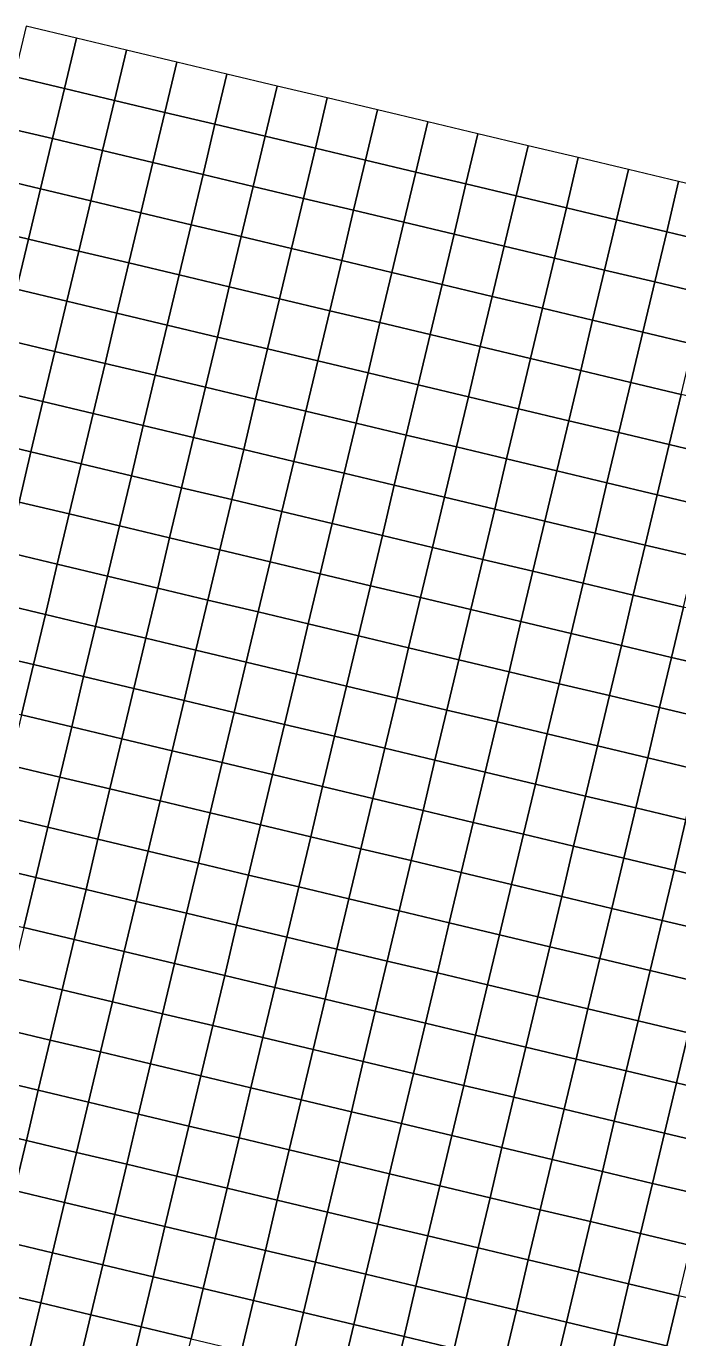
# Model space of a CAD drawing. Header units: metres. Extents: x 0.3 to 9.7, y -5.33 to 3.34.
# Drawn here: x 6.784 to 8.049, y -0.365 to 2.179 of the extents above; entities that cross this region are included whole.
import ezdxf

# ---------------------------------------------------------------- set-up
doc = ezdxf.new("R2010")
doc.units = ezdxf.units.M

msp = doc.modelspace()

# ---------------------------------------------------------------- linework, layer by layer
at = {"layer": 'C2'}
for points in [[(6.7836, 2.1785, -3.0632), (6.7605, 2.0812, -3.0606), (6.8577, 2.058, -3.0581), (6.8809, 2.1553, -3.0616)], [(6.8809, 2.1553, -3.0616), (6.8577, 2.058, -3.0581), (6.955, 2.0349, -3.0392), (6.9782, 2.1322, -3.0423)], [(6.9782, 2.1322, -3.0423), (6.955, 2.0349, -3.0392), (7.0523, 2.0117, -3.0377), (7.0755, 2.109, -3.0412)], [(7.0755, 2.109, -3.0412), (7.0523, 2.0117, -3.0377), (7.1496, 1.9886, -3.0413), (7.1727, 2.0859, -3.0443)], [(7.1727, 2.0859, -3.0443), (7.1496, 1.9886, -3.0413), (7.2469, 1.9654, -3.044), (7.27, 2.0627, -3.047)], [(6.7605, 2.0812, -3.0606), (6.7373, 1.9839, -3.0641), (6.8346, 1.9607, -3.0628), (6.8577, 2.058, -3.0581)], [(7.27, 2.0627, -3.047), (7.2469, 1.9654, -3.044), (7.3442, 1.9423, -3.0487), (7.3673, 2.0396, -3.0519)], [(6.8577, 2.058, -3.0581), (6.8346, 1.9607, -3.0628), (6.9319, 1.9376, -3.0436), (6.955, 2.0349, -3.0392)], [(6.955, 2.0349, -3.0392), (6.9319, 1.9376, -3.0436), (7.0292, 1.9144, -3.0432), (7.0523, 2.0117, -3.0377)], [(7.3673, 2.0396, -3.0519), (7.3442, 1.9423, -3.0487), (7.4415, 1.9191, -3.0411), (7.4646, 2.0164, -3.0424)], [(7.0523, 2.0117, -3.0377), (7.0292, 1.9144, -3.0432), (7.1265, 1.8913, -3.0492), (7.1496, 1.9886, -3.0413)], [(7.4646, 2.0164, -3.0424), (7.4415, 1.9191, -3.0411), (7.5387, 1.896, -3.05), (7.5619, 1.9933, -3.0504)], [(6.7373, 1.9839, -3.0641), (6.7142, 1.8866, -3.0616), (6.8115, 1.8635, -3.0589), (6.8346, 1.9607, -3.0628)], [(7.1496, 1.9886, -3.0413), (7.1265, 1.8913, -3.0492), (7.2237, 1.8682, -3.0525), (7.2469, 1.9654, -3.044)], [(7.5619, 1.9933, -3.0504), (7.5387, 1.896, -3.05), (7.636, 1.8729, -3.0796), (7.6592, 1.9701, -3.0795)], [(6.8346, 1.9607, -3.0628), (6.8115, 1.8635, -3.0589), (6.9087, 1.8403, -3.0395), (6.9319, 1.9376, -3.0436)], [(7.2469, 1.9654, -3.044), (7.2237, 1.8682, -3.0525), (7.321, 1.845, -3.0577), (7.3442, 1.9423, -3.0487)], [(7.6592, 1.9701, -3.0795), (7.636, 1.8729, -3.0796), (7.7333, 1.8497, -3.0927), (7.7565, 1.947, -3.091)], [(6.9319, 1.9376, -3.0436), (6.9087, 1.8403, -3.0395), (7.006, 1.8172, -3.0382), (7.0292, 1.9144, -3.0432)], [(7.3442, 1.9423, -3.0487), (7.321, 1.845, -3.0577), (7.4183, 1.8219, -3.0534), (7.4415, 1.9191, -3.0411)], [(7.7565, 1.947, -3.091), (7.7333, 1.8497, -3.0927), (7.8306, 1.8266, -3.1012), (7.8537, 1.9239, -3.099)], [(7.0292, 1.9144, -3.0432), (7.006, 1.8172, -3.0382), (7.1033, 1.794, -3.0457), (7.1265, 1.8913, -3.0492)], [(7.4415, 1.9191, -3.0411), (7.4183, 1.8219, -3.0534), (7.5156, 1.7987, -3.0624), (7.5387, 1.896, -3.05)], [(7.8537, 1.9239, -3.099), (7.8306, 1.8266, -3.1012), (7.9279, 1.8034, -3.1014), (7.951, 1.9007, -3.098)], [(6.7142, 1.8866, -3.0616), (6.691, 1.7893, -3.0547), (6.7883, 1.7662, -3.0493), (6.8115, 1.8635, -3.0589)], [(7.1265, 1.8913, -3.0492), (7.1033, 1.794, -3.0457), (7.2006, 1.7709, -3.0506), (7.2237, 1.8682, -3.0525)], [(7.5387, 1.896, -3.05), (7.5156, 1.7987, -3.0624), (7.6129, 1.7756, -3.0933), (7.636, 1.8729, -3.0796)], [(7.951, 1.9007, -3.098), (7.9279, 1.8034, -3.1014), (8.0252, 1.7803, -3.1084), (8.0483, 1.8776, -3.1039)], [(6.8115, 1.8635, -3.0589), (6.7883, 1.7662, -3.0493), (6.8856, 1.743, -3.0299), (6.9087, 1.8403, -3.0395)], [(7.2237, 1.8682, -3.0525), (7.2006, 1.7709, -3.0506), (7.2979, 1.7477, -3.0562), (7.321, 1.845, -3.0577)], [(7.636, 1.8729, -3.0796), (7.6129, 1.7756, -3.0933), (7.7102, 1.7524, -3.106), (7.7333, 1.8497, -3.0927)], [(8.0483, 1.8776, -3.1039), (8.0252, 1.7803, -3.1084), (8.1224, 1.7571, -3.1317), (8.1456, 1.8544, -3.1277)], [(6.9087, 1.8403, -3.0395), (6.8856, 1.743, -3.0299), (6.9829, 1.7199, -3.0275), (7.006, 1.8172, -3.0382)], [(7.321, 1.845, -3.0577), (7.2979, 1.7477, -3.0562), (7.3952, 1.7246, -3.0547), (7.4183, 1.8219, -3.0534)], [(7.7333, 1.8497, -3.0927), (7.7102, 1.7524, -3.106), (7.8074, 1.7293, -3.1141), (7.8306, 1.8266, -3.1012)], [(7.006, 1.8172, -3.0382), (6.9829, 1.7199, -3.0275), (7.0802, 1.6967, -3.0369), (7.1033, 1.794, -3.0457)], [(7.4183, 1.8219, -3.0534), (7.3952, 1.7246, -3.0547), (7.4924, 1.7014, -3.0657), (7.5156, 1.7987, -3.0624)], [(7.8306, 1.8266, -3.1012), (7.8074, 1.7293, -3.1141), (7.9047, 1.7061, -3.1161), (7.9279, 1.8034, -3.1014)], [(6.691, 1.7893, -3.0547), (6.6679, 1.692, -3.0546), (6.7652, 1.6689, -3.0483), (6.7883, 1.7662, -3.0493)], [(7.1033, 1.794, -3.0457), (7.0802, 1.6967, -3.0369), (7.1774, 1.6736, -3.0449), (7.2006, 1.7709, -3.0506)], [(7.5156, 1.7987, -3.0624), (7.4924, 1.7014, -3.0657), (7.5897, 1.6783, -3.0982), (7.6129, 1.7756, -3.0933)], [(7.9279, 1.8034, -3.1014), (7.9047, 1.7061, -3.1161), (8.002, 1.683, -3.1237), (8.0252, 1.7803, -3.1084)], [(8.0252, 1.7803, -3.1084), (8.002, 1.683, -3.1237), (8.0993, 1.6598, -3.1446), (8.1224, 1.7571, -3.1317)], [(6.7883, 1.7662, -3.0493), (6.7652, 1.6689, -3.0483), (6.8625, 1.6457, -3.027), (6.8856, 1.743, -3.0299)], [(7.2006, 1.7709, -3.0506), (7.1774, 1.6736, -3.0449), (7.2747, 1.6504, -3.0525), (7.2979, 1.7477, -3.0562)], [(7.6129, 1.7756, -3.0933), (7.5897, 1.6783, -3.0982), (7.687, 1.6551, -3.1138), (7.7102, 1.7524, -3.106)], [(6.8856, 1.743, -3.0299), (6.8625, 1.6457, -3.027), (6.9597, 1.6226, -3.025), (6.9829, 1.7199, -3.0275)], [(7.2979, 1.7477, -3.0562), (7.2747, 1.6504, -3.0525), (7.372, 1.6273, -3.0558), (7.3952, 1.7246, -3.0547)], [(7.7102, 1.7524, -3.106), (7.687, 1.6551, -3.1138), (7.7843, 1.632, -3.1223), (7.8074, 1.7293, -3.1141)], [(7.8074, 1.7293, -3.1141), (7.7843, 1.632, -3.1223), (7.8816, 1.6089, -3.1245), (7.9047, 1.7061, -3.1161)], [(6.9829, 1.7199, -3.0275), (6.9597, 1.6226, -3.025), (7.057, 1.5994, -3.038), (7.0802, 1.6967, -3.0369)], [(7.3952, 1.7246, -3.0547), (7.372, 1.6273, -3.0558), (7.4693, 1.6042, -3.0704), (7.4924, 1.7014, -3.0657)], [(7.9047, 1.7061, -3.1161), (7.8816, 1.6089, -3.1245), (7.9789, 1.5857, -3.1335), (8.002, 1.683, -3.1237)], [(7.0802, 1.6967, -3.0369), (7.057, 1.5994, -3.038), (7.1543, 1.5763, -3.0497), (7.1774, 1.6736, -3.0449)], [(7.4924, 1.7014, -3.0657), (7.4693, 1.6042, -3.0704), (7.5666, 1.581, -3.1052), (7.5897, 1.6783, -3.0982)], [(8.002, 1.683, -3.1237), (7.9789, 1.5857, -3.1335), (8.0762, 1.5626, -3.1546), (8.0993, 1.6598, -3.1446)], [(6.7652, 1.6689, -3.0483), (6.742, 1.5716, -3.0615), (6.8393, 1.5485, -3.037), (6.8625, 1.6457, -3.027)], [(7.1774, 1.6736, -3.0449), (7.1543, 1.5763, -3.0497), (7.2516, 1.5532, -3.0603), (7.2747, 1.6504, -3.0525)], [(7.5897, 1.6783, -3.0982), (7.5666, 1.581, -3.1052), (7.6639, 1.5579, -3.1246), (7.687, 1.6551, -3.1138)], [(7.687, 1.6551, -3.1138), (7.6639, 1.5579, -3.1246), (7.7612, 1.5347, -3.1333), (7.7843, 1.632, -3.1223)], [(6.8625, 1.6457, -3.027), (6.8393, 1.5485, -3.037), (6.9366, 1.5253, -3.0362), (6.9597, 1.6226, -3.025)], [(7.2747, 1.6504, -3.0525), (7.2516, 1.5532, -3.0603), (7.3489, 1.53, -3.0667), (7.372, 1.6273, -3.0558)], [(7.7843, 1.632, -3.1223), (7.7612, 1.5347, -3.1333), (7.8584, 1.5116, -3.1357), (7.8816, 1.6089, -3.1245)], [(6.9597, 1.6226, -3.025), (6.9366, 1.5253, -3.0362), (7.0339, 1.5022, -3.0538), (7.057, 1.5994, -3.038)], [(7.372, 1.6273, -3.0558), (7.3489, 1.53, -3.0667), (7.4462, 1.5069, -3.0841), (7.4693, 1.6042, -3.0704)], [(7.4693, 1.6042, -3.0704), (7.4462, 1.5069, -3.0841), (7.5434, 1.4837, -3.1229), (7.5666, 1.581, -3.1052)], [(7.8816, 1.6089, -3.1245), (7.8584, 1.5116, -3.1357), (7.9557, 1.4884, -3.146), (7.9789, 1.5857, -3.1335)], [(7.057, 1.5994, -3.038), (7.0339, 1.5022, -3.0538), (7.1312, 1.479, -3.0691), (7.1543, 1.5763, -3.0497)], [(7.5666, 1.581, -3.1052), (7.5434, 1.4837, -3.1229), (7.6407, 1.4606, -3.1442), (7.6639, 1.5579, -3.1246)], [(7.9789, 1.5857, -3.1335), (7.9557, 1.4884, -3.146), (8.053, 1.4653, -3.1668), (8.0762, 1.5626, -3.1546)], [(6.742, 1.5716, -3.0615), (6.7189, 1.4743, -3.0885), (6.8162, 1.4512, -3.0704), (6.8393, 1.5485, -3.037)], [(7.1543, 1.5763, -3.0497), (7.1312, 1.479, -3.0691), (7.2284, 1.4559, -3.0806), (7.2516, 1.5532, -3.0603)], [(7.2516, 1.5532, -3.0603), (7.2284, 1.4559, -3.0806), (7.3257, 1.4327, -3.0869), (7.3489, 1.53, -3.0667)], [(7.6639, 1.5579, -3.1246), (7.6407, 1.4606, -3.1442), (7.738, 1.4374, -3.1522), (7.7612, 1.5347, -3.1333)], [(6.8393, 1.5485, -3.037), (6.8162, 1.4512, -3.0704), (6.9134, 1.428, -3.0742), (6.9366, 1.5253, -3.0362)], [(7.3489, 1.53, -3.0667), (7.3257, 1.4327, -3.0869), (7.423, 1.4096, -3.105), (7.4462, 1.5069, -3.0841)], [(7.7612, 1.5347, -3.1333), (7.738, 1.4374, -3.1522), (7.8353, 1.4143, -3.1536), (7.8584, 1.5116, -3.1357)], [(6.9366, 1.5253, -3.0362), (6.9134, 1.428, -3.0742), (7.0107, 1.4049, -3.0982), (7.0339, 1.5022, -3.0538)], [(7.0339, 1.5022, -3.0538), (7.0107, 1.4049, -3.0982), (7.108, 1.3817, -3.1164), (7.1312, 1.479, -3.0691)], [(7.4462, 1.5069, -3.0841), (7.423, 1.4096, -3.105), (7.5203, 1.3864, -3.1481), (7.5434, 1.4837, -3.1229)], [(7.8584, 1.5116, -3.1357), (7.8353, 1.4143, -3.1536), (7.9326, 1.3911, -3.164), (7.9557, 1.4884, -3.146)], [(7.1312, 1.479, -3.0691), (7.108, 1.3817, -3.1164), (7.2053, 1.3586, -3.129), (7.2284, 1.4559, -3.0806)], [(7.5434, 1.4837, -3.1229), (7.5203, 1.3864, -3.1481), (7.6176, 1.3633, -3.1694), (7.6407, 1.4606, -3.1442)], [(7.9557, 1.4884, -3.146), (7.9326, 1.3911, -3.164), (8.0299, 1.368, -3.1853), (8.053, 1.4653, -3.1668)], [(6.7189, 1.4743, -3.0885), (6.6957, 1.377, -3.0987), (6.793, 1.3539, -3.0777), (6.8162, 1.4512, -3.0704)], [(6.8162, 1.4512, -3.0704), (6.793, 1.3539, -3.0777), (6.8903, 1.3307, -3.0813), (6.9134, 1.428, -3.0742)], [(7.2284, 1.4559, -3.0806), (7.2053, 1.3586, -3.129), (7.3026, 1.3354, -3.1353), (7.3257, 1.4327, -3.0869)], [(7.6407, 1.4606, -3.1442), (7.6176, 1.3633, -3.1694), (7.7149, 1.3401, -3.1754), (7.738, 1.4374, -3.1522)], [(8.053, 1.4653, -3.1668), (8.0299, 1.368, -3.1853), (8.1271, 1.3448, -3.1983), (8.1503, 1.4421, -3.1797)], [(6.9134, 1.428, -3.0742), (6.8903, 1.3307, -3.0813), (6.9876, 1.3076, -3.1075), (7.0107, 1.4049, -3.0982)], [(7.3257, 1.4327, -3.0869), (7.3026, 1.3354, -3.1353), (7.3999, 1.3123, -3.1507), (7.423, 1.4096, -3.105)], [(7.738, 1.4374, -3.1522), (7.7149, 1.3401, -3.1754), (7.8122, 1.317, -3.1744), (7.8353, 1.4143, -3.1536)], [(7.0107, 1.4049, -3.0982), (6.9876, 1.3076, -3.1075), (7.0849, 1.2844, -3.1288), (7.108, 1.3817, -3.1164)], [(7.423, 1.4096, -3.105), (7.3999, 1.3123, -3.1507), (7.4972, 1.2892, -3.188), (7.5203, 1.3864, -3.1481)], [(7.8353, 1.4143, -3.1536), (7.8122, 1.317, -3.1744), (7.9094, 1.2939, -3.1843), (7.9326, 1.3911, -3.164)], [(6.6957, 1.377, -3.0987), (6.6726, 1.2797, -3.0984), (6.7699, 1.2566, -3.0759), (6.793, 1.3539, -3.0777)], [(7.108, 1.3817, -3.1164), (7.0849, 1.2844, -3.1288), (7.1822, 1.2613, -3.1418), (7.2053, 1.3586, -3.129)], [(7.5203, 1.3864, -3.1481), (7.4972, 1.2892, -3.188), (7.5944, 1.266, -3.2046), (7.6176, 1.3633, -3.1694)], [(7.9326, 1.3911, -3.164), (7.9094, 1.2939, -3.1843), (8.0067, 1.2707, -3.2066), (8.0299, 1.368, -3.1853)], [(6.793, 1.3539, -3.0777), (6.7699, 1.2566, -3.0759), (6.8672, 1.2335, -3.0772), (6.8903, 1.3307, -3.0813)], [(7.2053, 1.3586, -3.129), (7.1822, 1.2613, -3.1418), (7.2794, 1.2382, -3.1488), (7.3026, 1.3354, -3.1353)], [(7.6176, 1.3633, -3.1694), (7.5944, 1.266, -3.2046), (7.6917, 1.2429, -3.2071), (7.7149, 1.3401, -3.1754)], [(8.0299, 1.368, -3.1853), (8.0067, 1.2707, -3.2066), (8.104, 1.2476, -3.2198), (8.1271, 1.3448, -3.1983)], [(6.8903, 1.3307, -3.0813), (6.8672, 1.2335, -3.0772), (6.9644, 1.2103, -3.1036), (6.9876, 1.3076, -3.1075)], [(7.3026, 1.3354, -3.1353), (7.2794, 1.2382, -3.1488), (7.3767, 1.215, -3.1665), (7.3999, 1.3123, -3.1507)], [(7.7149, 1.3401, -3.1754), (7.6917, 1.2429, -3.2071), (7.789, 1.2197, -3.2039), (7.8122, 1.317, -3.1744)], [(6.9876, 1.3076, -3.1075), (6.9644, 1.2103, -3.1036), (7.0617, 1.1872, -3.1274), (7.0849, 1.2844, -3.1288)], [(7.3999, 1.3123, -3.1507), (7.3767, 1.215, -3.1665), (7.474, 1.1919, -3.2083), (7.4972, 1.2892, -3.188)], [(7.8122, 1.317, -3.1744), (7.789, 1.2197, -3.2039), (7.8863, 1.1966, -3.2122), (7.9094, 1.2939, -3.1843)], [(7.0849, 1.2844, -3.1288), (7.0617, 1.1872, -3.1274), (7.159, 1.164, -3.1402), (7.1822, 1.2613, -3.1418)], [(7.4972, 1.2892, -3.188), (7.474, 1.1919, -3.2083), (7.5713, 1.1687, -3.2269), (7.5944, 1.266, -3.2046)], [(7.9094, 1.2939, -3.1843), (7.8863, 1.1966, -3.2122), (7.9836, 1.1734, -3.2322), (8.0067, 1.2707, -3.2066)], [(6.7699, 1.2566, -3.0759), (6.7467, 1.1593, -3.083), (6.844, 1.1362, -3.0839), (6.8672, 1.2335, -3.0772)], [(7.1822, 1.2613, -3.1418), (7.159, 1.164, -3.1402), (7.2563, 1.1409, -3.1466), (7.2794, 1.2382, -3.1488)], [(7.5944, 1.266, -3.2046), (7.5713, 1.1687, -3.2269), (7.6686, 1.1456, -3.2293), (7.6917, 1.2429, -3.2071)], [(8.0067, 1.2707, -3.2066), (7.9836, 1.1734, -3.2322), (8.0809, 1.1503, -3.244), (8.104, 1.2476, -3.2198)], [(6.8672, 1.2335, -3.0772), (6.844, 1.1362, -3.0839), (6.9413, 1.113, -3.1113), (6.9644, 1.2103, -3.1036)], [(7.2794, 1.2382, -3.1488), (7.2563, 1.1409, -3.1466), (7.3536, 1.1177, -3.1687), (7.3767, 1.215, -3.1665)], [(7.6917, 1.2429, -3.2071), (7.6686, 1.1456, -3.2293), (7.7659, 1.1224, -3.2247), (7.789, 1.2197, -3.2039)], [(6.9644, 1.2103, -3.1036), (6.9413, 1.113, -3.1113), (7.0386, 1.0899, -3.1364), (7.0617, 1.1872, -3.1274)], [(7.3767, 1.215, -3.1665), (7.3536, 1.1177, -3.1687), (7.4509, 1.0946, -3.2144), (7.474, 1.1919, -3.2083)], [(7.789, 1.2197, -3.2039), (7.7659, 1.1224, -3.2247), (7.8631, 1.0993, -3.2322), (7.8863, 1.1966, -3.2122)], [(7.8863, 1.1966, -3.2122), (7.8631, 1.0993, -3.2322), (7.9604, 1.0761, -3.2514), (7.9836, 1.1734, -3.2322)], [(7.0617, 1.1872, -3.1274), (7.0386, 1.0899, -3.1364), (7.1359, 1.0667, -3.1489), (7.159, 1.164, -3.1402)], [(7.474, 1.1919, -3.2083), (7.4509, 1.0946, -3.2144), (7.5481, 1.0714, -3.2382), (7.5713, 1.1687, -3.2269)], [(7.9836, 1.1734, -3.2322), (7.9604, 1.0761, -3.2514), (8.0577, 1.053, -3.2617), (8.0809, 1.1503, -3.244)], [(6.7467, 1.1593, -3.083), (6.7236, 1.062, -3.0975), (6.8209, 1.0389, -3.099), (6.844, 1.1362, -3.0839)], [(7.159, 1.164, -3.1402), (7.1359, 1.0667, -3.1489), (7.2331, 1.0436, -3.1556), (7.2563, 1.1409, -3.1466)], [(7.5713, 1.1687, -3.2269), (7.5481, 1.0714, -3.2382), (7.6454, 1.0483, -3.2415), (7.6686, 1.1456, -3.2293)], [(7.6686, 1.1456, -3.2293), (7.6454, 1.0483, -3.2415), (7.7427, 1.0251, -3.2357), (7.7659, 1.1224, -3.2247)], [(6.844, 1.1362, -3.0839), (6.8209, 1.0389, -3.099), (6.9181, 1.0157, -3.127), (6.9413, 1.113, -3.1113)], [(7.2563, 1.1409, -3.1466), (7.2331, 1.0436, -3.1556), (7.3304, 1.0204, -3.1802), (7.3536, 1.1177, -3.1687)], [(7.7659, 1.1224, -3.2247), (7.7427, 1.0251, -3.2357), (7.84, 1.002, -3.2429), (7.8631, 1.0993, -3.2322)], [(6.9413, 1.113, -3.1113), (6.9181, 1.0157, -3.127), (7.0154, 0.9926, -3.1515), (7.0386, 1.0899, -3.1364)], [(7.3536, 1.1177, -3.1687), (7.3304, 1.0204, -3.1802), (7.4277, 0.9973, -3.2296), (7.4509, 1.0946, -3.2144)], [(7.4509, 1.0946, -3.2144), (7.4277, 0.9973, -3.2296), (7.525, 0.9742, -3.2558), (7.5481, 1.0714, -3.2382)], [(7.8631, 1.0993, -3.2322), (7.84, 1.002, -3.2429), (7.9373, 0.9789, -3.2631), (7.9604, 1.0761, -3.2514)], [(7.0386, 1.0899, -3.1364), (7.0154, 0.9926, -3.1515), (7.1127, 0.9694, -3.1623), (7.1359, 1.0667, -3.1489)], [(7.5481, 1.0714, -3.2382), (7.525, 0.9742, -3.2558), (7.6223, 0.951, -3.2594), (7.6454, 1.0483, -3.2415)], [(7.9604, 1.0761, -3.2514), (7.9373, 0.9789, -3.2631), (8.0346, 0.9557, -3.2724), (8.0577, 1.053, -3.2617)], [(6.7236, 1.062, -3.0975), (6.7004, 0.9647, -3.1317), (6.7977, 0.9416, -3.1383), (6.8209, 1.0389, -3.099)], [(7.1359, 1.0667, -3.1489), (7.1127, 0.9694, -3.1623), (7.21, 0.9463, -3.1672), (7.2331, 1.0436, -3.1556)], [(7.2331, 1.0436, -3.1556), (7.21, 0.9463, -3.1672), (7.3073, 0.9232, -3.1919), (7.3304, 1.0204, -3.1802)], [(7.6454, 1.0483, -3.2415), (7.6223, 0.951, -3.2594), (7.7196, 0.9279, -3.2539), (7.7427, 1.0251, -3.2357)], [(8.0577, 1.053, -3.2617), (8.0346, 0.9557, -3.2724), (8.1319, 0.9326, -3.2683), (8.155, 1.0298, -3.2608)], [(6.8209, 1.0389, -3.099), (6.7977, 0.9416, -3.1383), (6.895, 0.9185, -3.167), (6.9181, 1.0157, -3.127)], [(7.3304, 1.0204, -3.1802), (7.3073, 0.9232, -3.1919), (7.4046, 0.9, -3.2446), (7.4277, 0.9973, -3.2296)], [(7.7427, 1.0251, -3.2357), (7.7196, 0.9279, -3.2539), (7.8169, 0.9047, -3.2604), (7.84, 1.002, -3.2429)], [(6.9181, 1.0157, -3.127), (6.895, 0.9185, -3.167), (6.9923, 0.8953, -3.1906), (7.0154, 0.9926, -3.1515)], [(7.0154, 0.9926, -3.1515), (6.9923, 0.8953, -3.1906), (7.0896, 0.8722, -3.2), (7.1127, 0.9694, -3.1623)], [(7.4277, 0.9973, -3.2296), (7.4046, 0.9, -3.2446), (7.5019, 0.8769, -3.2713), (7.525, 0.9742, -3.2558)], [(7.84, 1.002, -3.2429), (7.8169, 0.9047, -3.2604), (7.9141, 0.8816, -3.2787), (7.9373, 0.9789, -3.2631)], [(7.1127, 0.9694, -3.1623), (7.0896, 0.8722, -3.2), (7.1869, 0.849, -3.2043), (7.21, 0.9463, -3.1672)], [(7.525, 0.9742, -3.2558), (7.5019, 0.8769, -3.2713), (7.5991, 0.8537, -3.2758), (7.6223, 0.951, -3.2594)], [(7.9373, 0.9789, -3.2631), (7.9141, 0.8816, -3.2787), (8.0114, 0.8584, -3.2867), (8.0346, 0.9557, -3.2724)], [(6.7004, 0.9647, -3.1317), (6.6773, 0.8675, -3.1344), (6.7746, 0.8443, -3.1411), (6.7977, 0.9416, -3.1383)], [(6.7977, 0.9416, -3.1383), (6.7746, 0.8443, -3.1411), (6.8719, 0.8212, -3.1686), (6.895, 0.9185, -3.167)], [(7.21, 0.9463, -3.1672), (7.1869, 0.849, -3.2043), (7.2841, 0.8259, -3.2249), (7.3073, 0.9232, -3.1919)], [(7.6223, 0.951, -3.2594), (7.5991, 0.8537, -3.2758), (7.6964, 0.8306, -3.2706), (7.7196, 0.9279, -3.2539)], [(8.0346, 0.9557, -3.2724), (8.0114, 0.8584, -3.2867), (8.1087, 0.8353, -3.2808), (8.1319, 0.9326, -3.2683)], [(6.895, 0.9185, -3.167), (6.8719, 0.8212, -3.1686), (6.9691, 0.798, -3.1915), (6.9923, 0.8953, -3.1906)], [(7.3073, 0.9232, -3.1919), (7.2841, 0.8259, -3.2249), (7.3814, 0.8027, -3.2696), (7.4046, 0.9, -3.2446)], [(7.7196, 0.9279, -3.2539), (7.6964, 0.8306, -3.2706), (7.7937, 0.8074, -3.2763), (7.8169, 0.9047, -3.2604)], [(6.9923, 0.8953, -3.1906), (6.9691, 0.798, -3.1915), (7.0664, 0.7749, -3.2017), (7.0896, 0.8722, -3.2)], [(7.4046, 0.9, -3.2446), (7.3814, 0.8027, -3.2696), (7.4787, 0.7796, -3.2922), (7.5019, 0.8769, -3.2713)], [(7.8169, 0.9047, -3.2604), (7.7937, 0.8074, -3.2763), (7.891, 0.7843, -3.2935), (7.9141, 0.8816, -3.2787)], [(7.0896, 0.8722, -3.2), (7.0664, 0.7749, -3.2017), (7.1637, 0.7517, -3.2075), (7.1869, 0.849, -3.2043)], [(7.5019, 0.8769, -3.2713), (7.4787, 0.7796, -3.2922), (7.576, 0.7564, -3.2964), (7.5991, 0.8537, -3.2758)], [(7.9141, 0.8816, -3.2787), (7.891, 0.7843, -3.2935), (7.9883, 0.7611, -3.2999), (8.0114, 0.8584, -3.2867)], [(6.7746, 0.8443, -3.1411), (6.7514, 0.747, -3.1088), (6.8487, 0.7239, -3.1316), (6.8719, 0.8212, -3.1686)], [(7.1869, 0.849, -3.2043), (7.1637, 0.7517, -3.2075), (7.261, 0.7286, -3.23), (7.2841, 0.8259, -3.2249)], [(7.5991, 0.8537, -3.2758), (7.576, 0.7564, -3.2964), (7.6733, 0.7333, -3.2921), (7.6964, 0.8306, -3.2706)], [(8.0114, 0.8584, -3.2867), (7.9883, 0.7611, -3.2999), (8.0856, 0.738, -3.2931), (8.1087, 0.8353, -3.2808)], [(6.8719, 0.8212, -3.1686), (6.8487, 0.7239, -3.1316), (6.946, 0.7007, -3.154), (6.9691, 0.798, -3.1915)], [(7.2841, 0.8259, -3.2249), (7.261, 0.7286, -3.23), (7.3583, 0.7054, -3.276), (7.3814, 0.8027, -3.2696)], [(7.6964, 0.8306, -3.2706), (7.6733, 0.7333, -3.2921), (7.7706, 0.7101, -3.2968), (7.7937, 0.8074, -3.2763)], [(6.9691, 0.798, -3.1915), (6.946, 0.7007, -3.154), (7.0433, 0.6776, -3.1651), (7.0664, 0.7749, -3.2017)], [(7.3814, 0.8027, -3.2696), (7.3583, 0.7054, -3.276), (7.4556, 0.6823, -3.3001), (7.4787, 0.7796, -3.2922)], [(7.7937, 0.8074, -3.2763), (7.7706, 0.7101, -3.2968), (7.8678, 0.687, -3.3103), (7.891, 0.7843, -3.2935)], [(7.0664, 0.7749, -3.2017), (7.0433, 0.6776, -3.1651), (7.1406, 0.6545, -3.1735), (7.1637, 0.7517, -3.2075)], [(7.4787, 0.7796, -3.2922), (7.4556, 0.6823, -3.3001), (7.5528, 0.6592, -3.3069), (7.576, 0.7564, -3.2964)], [(7.891, 0.7843, -3.2935), (7.8678, 0.687, -3.3103), (7.9651, 0.6639, -3.3148), (7.9883, 0.7611, -3.2999)], [(6.7514, 0.747, -3.1088), (6.7283, 0.6497, -3.0953), (6.8256, 0.6266, -3.1144), (6.8487, 0.7239, -3.1316)], [(7.1637, 0.7517, -3.2075), (7.1406, 0.6545, -3.1735), (7.2378, 0.6313, -3.2027), (7.261, 0.7286, -3.23)], [(7.576, 0.7564, -3.2964), (7.5528, 0.6592, -3.3069), (7.6501, 0.636, -3.3049), (7.6733, 0.7333, -3.2921)], [(7.9883, 0.7611, -3.2999), (7.9651, 0.6639, -3.3148), (8.0624, 0.6407, -3.3094), (8.0856, 0.738, -3.2931)], [(6.8487, 0.7239, -3.1316), (6.8256, 0.6266, -3.1144), (6.9228, 0.6035, -3.1352), (6.946, 0.7007, -3.154)], [(7.261, 0.7286, -3.23), (7.2378, 0.6313, -3.2027), (7.3351, 0.6082, -3.2591), (7.3583, 0.7054, -3.276)], [(7.6733, 0.7333, -3.2921), (7.6501, 0.636, -3.3049), (7.7474, 0.6129, -3.3096), (7.7706, 0.7101, -3.2968)], [(6.946, 0.7007, -3.154), (6.9228, 0.6035, -3.1352), (7.0201, 0.5803, -3.1475), (7.0433, 0.6776, -3.1651)], [(7.3583, 0.7054, -3.276), (7.3351, 0.6082, -3.2591), (7.4324, 0.585, -3.2906), (7.4556, 0.6823, -3.3001)], [(7.7706, 0.7101, -3.2968), (7.7474, 0.6129, -3.3096), (7.8447, 0.5897, -3.3219), (7.8678, 0.687, -3.3103)], [(7.8678, 0.687, -3.3103), (7.8447, 0.5897, -3.3219), (7.942, 0.5666, -3.3248), (7.9651, 0.6639, -3.3148)], [(7.0433, 0.6776, -3.1651), (7.0201, 0.5803, -3.1475), (7.1174, 0.5572, -3.1603), (7.1406, 0.6545, -3.1735)], [(7.4556, 0.6823, -3.3001), (7.4324, 0.585, -3.2906), (7.5297, 0.5619, -3.3027), (7.5528, 0.6592, -3.3069)], [(7.9651, 0.6639, -3.3148), (7.942, 0.5666, -3.3248), (8.0393, 0.5434, -3.3185), (8.0624, 0.6407, -3.3094)], [(6.7283, 0.6497, -3.0953), (6.7051, 0.5525, -3.0805), (6.8024, 0.5293, -3.0947), (6.8256, 0.6266, -3.1144)], [(7.1406, 0.6545, -3.1735), (7.1174, 0.5572, -3.1603), (7.2147, 0.534, -3.1923), (7.2378, 0.6313, -3.2027)], [(7.5528, 0.6592, -3.3069), (7.5297, 0.5619, -3.3027), (7.627, 0.5387, -3.304), (7.6501, 0.636, -3.3049)], [(7.6501, 0.636, -3.3049), (7.627, 0.5387, -3.304), (7.7243, 0.5156, -3.3105), (7.7474, 0.6129, -3.3096)], [(8.0624, 0.6407, -3.3094), (8.0393, 0.5434, -3.3185), (8.1366, 0.5203, -3.3021), (8.1597, 0.6176, -3.2946)], [(6.8256, 0.6266, -3.1144), (6.8024, 0.5293, -3.0947), (6.8997, 0.5062, -3.1132), (6.9228, 0.6035, -3.1352)], [(7.2378, 0.6313, -3.2027), (7.2147, 0.534, -3.1923), (7.312, 0.5109, -3.2481), (7.3351, 0.6082, -3.2591)], [(7.7474, 0.6129, -3.3096), (7.7243, 0.5156, -3.3105), (7.8216, 0.4924, -3.3237), (7.8447, 0.5897, -3.3219)], [(6.9228, 0.6035, -3.1352), (6.8997, 0.5062, -3.1132), (6.997, 0.483, -3.1269), (7.0201, 0.5803, -3.1475)], [(7.3351, 0.6082, -3.2591), (7.312, 0.5109, -3.2481), (7.4093, 0.4877, -3.2821), (7.4324, 0.585, -3.2906)], [(7.4324, 0.585, -3.2906), (7.4093, 0.4877, -3.2821), (7.5066, 0.4646, -3.298), (7.5297, 0.5619, -3.3027)], [(7.8447, 0.5897, -3.3219), (7.8216, 0.4924, -3.3237), (7.9188, 0.4693, -3.326), (7.942, 0.5666, -3.3248)], [(7.0201, 0.5803, -3.1475), (6.997, 0.483, -3.1269), (7.0943, 0.4599, -3.1451), (7.1174, 0.5572, -3.1603)], [(7.5297, 0.5619, -3.3027), (7.5066, 0.4646, -3.298), (7.6038, 0.4414, -3.3044), (7.627, 0.5387, -3.304)], [(7.942, 0.5666, -3.3248), (7.9188, 0.4693, -3.326), (8.0161, 0.4461, -3.3179), (8.0393, 0.5434, -3.3185)], [(6.7051, 0.5525, -3.0805), (6.682, 0.4552, -3.0667), (6.7793, 0.432, -3.0783), (6.8024, 0.5293, -3.0947)], [(7.1174, 0.5572, -3.1603), (7.0943, 0.4599, -3.1451), (7.1916, 0.4367, -3.1785), (7.2147, 0.534, -3.1923)], [(7.627, 0.5387, -3.304), (7.6038, 0.4414, -3.3044), (7.7011, 0.4183, -3.3125), (7.7243, 0.5156, -3.3105)], [(8.0393, 0.5434, -3.3185), (8.0161, 0.4461, -3.3179), (8.1134, 0.423, -3.2975), (8.1366, 0.5203, -3.3021)], [(6.8024, 0.5293, -3.0947), (6.7793, 0.432, -3.0783), (6.8766, 0.4089, -3.0944), (6.8997, 0.5062, -3.1132)], [(7.2147, 0.534, -3.1923), (7.1916, 0.4367, -3.1785), (7.2888, 0.4136, -3.2323), (7.312, 0.5109, -3.2481)], [(7.312, 0.5109, -3.2481), (7.2888, 0.4136, -3.2323), (7.3861, 0.3904, -3.2673), (7.4093, 0.4877, -3.2821)], [(7.7243, 0.5156, -3.3105), (7.7011, 0.4183, -3.3125), (7.7984, 0.3951, -3.3232), (7.8216, 0.4924, -3.3237)], [(6.8997, 0.5062, -3.1132), (6.8766, 0.4089, -3.0944), (6.9738, 0.3857, -3.1093), (6.997, 0.483, -3.1269)], [(7.4093, 0.4877, -3.2821), (7.3861, 0.3904, -3.2673), (7.4834, 0.3673, -3.2875), (7.5066, 0.4646, -3.298)], [(7.8216, 0.4924, -3.3237), (7.7984, 0.3951, -3.3232), (7.8957, 0.372, -3.3244), (7.9188, 0.4693, -3.326)], [(6.997, 0.483, -3.1269), (6.9738, 0.3857, -3.1093), (7.0711, 0.3626, -3.1297), (7.0943, 0.4599, -3.1451)], [(7.0943, 0.4599, -3.1451), (7.0711, 0.3626, -3.1297), (7.1684, 0.3395, -3.1611), (7.1916, 0.4367, -3.1785)], [(7.5066, 0.4646, -3.298), (7.4834, 0.3673, -3.2875), (7.5807, 0.3442, -3.3002), (7.6038, 0.4414, -3.3044)], [(7.9188, 0.4693, -3.326), (7.8957, 0.372, -3.3244), (7.993, 0.3489, -3.3157), (8.0161, 0.4461, -3.3179)], [(7.1916, 0.4367, -3.1785), (7.1684, 0.3395, -3.1611), (7.2657, 0.3163, -3.2091), (7.2888, 0.4136, -3.2323)], [(7.6038, 0.4414, -3.3044), (7.5807, 0.3442, -3.3002), (7.678, 0.321, -3.3101), (7.7011, 0.4183, -3.3125)], [(8.0161, 0.4461, -3.3179), (7.993, 0.3489, -3.3157), (8.0903, 0.3257, -3.2955), (8.1134, 0.423, -3.2975)], [(6.7793, 0.432, -3.0783), (6.7561, 0.3347, -3.057), (6.8534, 0.3116, -3.0706), (6.8766, 0.4089, -3.0944)], [(6.8766, 0.4089, -3.0944), (6.8534, 0.3116, -3.0706), (6.9507, 0.2885, -3.0874), (6.9738, 0.3857, -3.1093)], [(7.2888, 0.4136, -3.2323), (7.2657, 0.3163, -3.2091), (7.363, 0.2932, -3.2419), (7.3861, 0.3904, -3.2673)], [(7.7011, 0.4183, -3.3125), (7.678, 0.321, -3.3101), (7.7753, 0.2979, -3.3178), (7.7984, 0.3951, -3.3232)], [(6.9738, 0.3857, -3.1093), (6.9507, 0.2885, -3.0874), (7.048, 0.2653, -3.114), (7.0711, 0.3626, -3.1297)], [(7.3861, 0.3904, -3.2673), (7.363, 0.2932, -3.2419), (7.4603, 0.27, -3.2643), (7.4834, 0.3673, -3.2875)], [(7.7984, 0.3951, -3.3232), (7.7753, 0.2979, -3.3178), (7.8725, 0.2747, -3.3177), (7.8957, 0.372, -3.3244)], [(7.0711, 0.3626, -3.1297), (7.048, 0.2653, -3.114), (7.1453, 0.2422, -3.1469), (7.1684, 0.3395, -3.1611)], [(7.4834, 0.3673, -3.2875), (7.4603, 0.27, -3.2643), (7.5575, 0.2469, -3.2809), (7.5807, 0.3442, -3.3002)], [(7.8957, 0.372, -3.3244), (7.8725, 0.2747, -3.3177), (7.9698, 0.2516, -3.3093), (7.993, 0.3489, -3.3157)], [(6.7561, 0.3347, -3.057), (6.733, 0.2375, -3.0089), (6.8303, 0.2143, -3.0201), (6.8534, 0.3116, -3.0706)], [(7.1684, 0.3395, -3.1611), (7.1453, 0.2422, -3.1469), (7.2425, 0.219, -3.1913), (7.2657, 0.3163, -3.2091)], [(7.5807, 0.3442, -3.3002), (7.5575, 0.2469, -3.2809), (7.6548, 0.2237, -3.2921), (7.678, 0.321, -3.3101)], [(7.993, 0.3489, -3.3157), (7.9698, 0.2516, -3.3093), (8.0671, 0.2284, -3.2902), (8.0903, 0.3257, -3.2955)], [(6.8534, 0.3116, -3.0706), (6.8303, 0.2143, -3.0201), (6.9275, 0.1912, -3.0389), (6.9507, 0.2885, -3.0874)], [(7.2657, 0.3163, -3.2091), (7.2425, 0.219, -3.1913), (7.3398, 0.1959, -3.2244), (7.363, 0.2932, -3.2419)], [(7.678, 0.321, -3.3101), (7.6548, 0.2237, -3.2921), (7.7521, 0.2006, -3.299), (7.7753, 0.2979, -3.3178)], [(6.9507, 0.2885, -3.0874), (6.9275, 0.1912, -3.0389), (7.0248, 0.168, -3.0709), (7.048, 0.2653, -3.114)], [(7.363, 0.2932, -3.2419), (7.3398, 0.1959, -3.2244), (7.4371, 0.1727, -3.2511), (7.4603, 0.27, -3.2643)], [(7.7753, 0.2979, -3.3178), (7.7521, 0.2006, -3.299), (7.8494, 0.1774, -3.2995), (7.8725, 0.2747, -3.3177)], [(7.048, 0.2653, -3.114), (7.0248, 0.168, -3.0709), (7.1221, 0.1449, -3.1101), (7.1453, 0.2422, -3.1469)], [(7.4603, 0.27, -3.2643), (7.4371, 0.1727, -3.2511), (7.5344, 0.1496, -3.2743), (7.5575, 0.2469, -3.2809)], [(7.8725, 0.2747, -3.3177), (7.8494, 0.1774, -3.2995), (7.9467, 0.1543, -3.2932), (7.9698, 0.2516, -3.3093)], [(6.733, 0.2375, -3.0089), (6.7098, 0.1402, -2.9904), (6.8071, 0.117, -2.9996), (6.8303, 0.2143, -3.0201)], [(7.1453, 0.2422, -3.1469), (7.1221, 0.1449, -3.1101), (7.2194, 0.1217, -3.1599), (7.2425, 0.219, -3.1913)], [(7.5575, 0.2469, -3.2809), (7.5344, 0.1496, -3.2743), (7.6317, 0.1264, -3.2872), (7.6548, 0.2237, -3.2921)], [(7.9698, 0.2516, -3.3093), (7.9467, 0.1543, -3.2932), (8.044, 0.1311, -3.2774), (8.0671, 0.2284, -3.2902)], [(6.8303, 0.2143, -3.0201), (6.8071, 0.117, -2.9996), (6.9044, 0.0939, -3.02), (6.9275, 0.1912, -3.0389)], [(7.2425, 0.219, -3.1913), (7.2194, 0.1217, -3.1599), (7.3167, 0.0986, -3.1979), (7.3398, 0.1959, -3.2244)], [(7.6548, 0.2237, -3.2921), (7.6317, 0.1264, -3.2872), (7.729, 0.1033, -3.2901), (7.7521, 0.2006, -3.299)], [(8.0671, 0.2284, -3.2902), (8.044, 0.1311, -3.2774), (8.1413, 0.108, -3.2684), (8.1644, 0.2053, -3.2799)], [(6.9275, 0.1912, -3.0389), (6.9044, 0.0939, -3.02), (7.0017, 0.0707, -3.0569), (7.0248, 0.168, -3.0709)], [(7.3398, 0.1959, -3.2244), (7.3167, 0.0986, -3.1979), (7.414, 0.0754, -3.2303), (7.4371, 0.1727, -3.2511)], [(7.7521, 0.2006, -3.299), (7.729, 0.1033, -3.2901), (7.8263, 0.0801, -3.2887), (7.8494, 0.1774, -3.2995)], [(7.0248, 0.168, -3.0709), (7.0017, 0.0707, -3.0569), (7.099, 0.0476, -3.097), (7.1221, 0.1449, -3.1101)], [(7.4371, 0.1727, -3.2511), (7.414, 0.0754, -3.2303), (7.5113, 0.0523, -3.2595), (7.5344, 0.1496, -3.2743)], [(7.8494, 0.1774, -3.2995), (7.8263, 0.0801, -3.2887), (7.9235, 0.057, -3.2828), (7.9467, 0.1543, -3.2932)], [(7.9467, 0.1543, -3.2932), (7.9235, 0.057, -3.2828), (8.0208, 0.0339, -3.2687), (8.044, 0.1311, -3.2774)], [(6.7098, 0.1402, -2.9904), (6.6867, 0.0429, -2.9813), (6.784, 0.0198, -2.9892), (6.8071, 0.117, -2.9996)], [(7.1221, 0.1449, -3.1101), (7.099, 0.0476, -3.097), (7.1963, 0.0245, -3.1417), (7.2194, 0.1217, -3.1599)], [(7.5344, 0.1496, -3.2743), (7.5113, 0.0523, -3.2595), (7.6085, 0.0292, -3.2744), (7.6317, 0.1264, -3.2872)], [(8.044, 0.1311, -3.2774), (8.0208, 0.0339, -3.2687), (8.1181, 0.0107, -3.2579), (8.1413, 0.108, -3.2684)], [(6.8071, 0.117, -2.9996), (6.784, 0.0198, -2.9892), (6.8813, -0.0034, -3.0106), (6.9044, 0.0939, -3.02)], [(7.2194, 0.1217, -3.1599), (7.1963, 0.0245, -3.1417), (7.2935, 0.0013, -3.179), (7.3167, 0.0986, -3.1979)], [(7.6317, 0.1264, -3.2872), (7.6085, 0.0292, -3.2744), (7.7058, 0.006, -3.2754), (7.729, 0.1033, -3.2901)], [(7.729, 0.1033, -3.2901), (7.7058, 0.006, -3.2754), (7.8031, -0.0171, -3.272), (7.8263, 0.0801, -3.2887)], [(6.9044, 0.0939, -3.02), (6.8813, -0.0034, -3.0106), (6.9785, -0.0265, -3.0504), (7.0017, 0.0707, -3.0569)], [(7.3167, 0.0986, -3.1979), (7.2935, 0.0013, -3.179), (7.3908, -0.0218, -3.2137), (7.414, 0.0754, -3.2303)], [(7.8263, 0.0801, -3.2887), (7.8031, -0.0171, -3.272), (7.9004, -0.0403, -3.2645), (7.9235, 0.057, -3.2828)], [(7.0017, 0.0707, -3.0569), (6.9785, -0.0265, -3.0504), (7.0758, -0.0497, -3.0889), (7.099, 0.0476, -3.097)], [(7.414, 0.0754, -3.2303), (7.3908, -0.0218, -3.2137), (7.4881, -0.045, -3.2477), (7.5113, 0.0523, -3.2595)], [(7.5113, 0.0523, -3.2595), (7.4881, -0.045, -3.2477), (7.5854, -0.0681, -3.2633), (7.6085, 0.0292, -3.2744)], [(7.9235, 0.057, -3.2828), (7.9004, -0.0403, -3.2645), (7.9977, -0.0634, -3.2479), (8.0208, 0.0339, -3.2687)], [(6.6867, 0.0429, -2.9813), (6.6635, -0.0544, -2.9806), (6.7608, -0.0775, -2.988), (6.784, 0.0198, -2.9892)], [(7.099, 0.0476, -3.097), (7.0758, -0.0497, -3.0889), (7.1731, -0.0728, -3.1282), (7.1963, 0.0245, -3.1417)], [(7.6085, 0.0292, -3.2744), (7.5854, -0.0681, -3.2633), (7.6827, -0.0913, -3.2599), (7.7058, 0.006, -3.2754)], [(8.0208, 0.0339, -3.2687), (7.9977, -0.0634, -3.2479), (8.095, -0.0866, -3.2335), (8.1181, 0.0107, -3.2579)], [(6.784, 0.0198, -2.9892), (6.7608, -0.0775, -2.988), (6.8581, -0.1007, -3.0087), (6.8813, -0.0034, -3.0106)], [(7.1963, 0.0245, -3.1417), (7.1731, -0.0728, -3.1282), (7.2704, -0.096, -3.1625), (7.2935, 0.0013, -3.179)], [(7.2935, 0.0013, -3.179), (7.2704, -0.096, -3.1625), (7.3677, -0.1191, -3.1973), (7.3908, -0.0218, -3.2137)], [(7.7058, 0.006, -3.2754), (7.6827, -0.0913, -3.2599), (7.78, -0.1144, -3.255), (7.8031, -0.0171, -3.272)], [(6.8813, -0.0034, -3.0106), (6.8581, -0.1007, -3.0087), (6.9554, -0.1238, -3.0455), (6.9785, -0.0265, -3.0504)], [(7.3908, -0.0218, -3.2137), (7.3677, -0.1191, -3.1973), (7.465, -0.1423, -3.2348), (7.4881, -0.045, -3.2477)], [(7.8031, -0.0171, -3.272), (7.78, -0.1144, -3.255), (7.8772, -0.1376, -3.2484), (7.9004, -0.0403, -3.2645)], [(6.9785, -0.0265, -3.0504), (6.9554, -0.1238, -3.0455), (7.0527, -0.147, -3.0789), (7.0758, -0.0497, -3.0889)], [(7.0758, -0.0497, -3.0889), (7.0527, -0.147, -3.0789), (7.15, -0.1701, -3.1114), (7.1731, -0.0728, -3.1282)], [(7.4881, -0.045, -3.2477), (7.465, -0.1423, -3.2348), (7.5623, -0.1654, -3.2498), (7.5854, -0.0681, -3.2633)], [(7.9004, -0.0403, -3.2645), (7.8772, -0.1376, -3.2484), (7.9745, -0.1607, -3.2351), (7.9977, -0.0634, -3.2479)], [(7.1731, -0.0728, -3.1282), (7.15, -0.1701, -3.1114), (7.2473, -0.1933, -3.1399), (7.2704, -0.096, -3.1625)], [(7.5854, -0.0681, -3.2633), (7.5623, -0.1654, -3.2498), (7.6595, -0.1886, -3.2431), (7.6827, -0.0913, -3.2599)], [(7.9977, -0.0634, -3.2479), (7.9745, -0.1607, -3.2351), (8.0718, -0.1839, -3.2201), (8.095, -0.0866, -3.2335)], [(6.7608, -0.0775, -2.988), (6.7377, -0.1748, -2.9937), (6.835, -0.198, -3.0144), (6.8581, -0.1007, -3.0087)], [(6.8581, -0.1007, -3.0087), (6.835, -0.198, -3.0144), (6.9323, -0.2211, -3.0508), (6.9554, -0.1238, -3.0455)], [(7.2704, -0.096, -3.1625), (7.2473, -0.1933, -3.1399), (7.3445, -0.2164, -3.1703), (7.3677, -0.1191, -3.1973)], [(7.6827, -0.0913, -3.2599), (7.6595, -0.1886, -3.2431), (7.7568, -0.2117, -3.2372), (7.78, -0.1144, -3.255)], [(6.9554, -0.1238, -3.0455), (6.9323, -0.2211, -3.0508), (7.0295, -0.2443, -3.0816), (7.0527, -0.147, -3.0789)], [(7.3677, -0.1191, -3.1973), (7.3445, -0.2164, -3.1703), (7.4418, -0.2396, -3.2037), (7.465, -0.1423, -3.2348)], [(7.78, -0.1144, -3.255), (7.7568, -0.2117, -3.2372), (7.8541, -0.2349, -3.2322), (7.8772, -0.1376, -3.2484)], [(7.0527, -0.147, -3.0789), (7.0295, -0.2443, -3.0816), (7.1268, -0.2674, -3.1093), (7.15, -0.1701, -3.1114)], [(7.465, -0.1423, -3.2348), (7.4418, -0.2396, -3.2037), (7.5391, -0.2627, -3.2166), (7.5623, -0.1654, -3.2498)], [(7.8772, -0.1376, -3.2484), (7.8541, -0.2349, -3.2322), (7.9514, -0.258, -3.222), (7.9745, -0.1607, -3.2351)], [(6.7377, -0.1748, -2.9937), (6.7145, -0.2721, -2.998), (6.8118, -0.2952, -3.0192), (6.835, -0.198, -3.0144)], [(7.15, -0.1701, -3.1114), (7.1268, -0.2674, -3.1093), (7.2241, -0.2905, -3.1336), (7.2473, -0.1933, -3.1399)], [(7.5623, -0.1654, -3.2498), (7.5391, -0.2627, -3.2166), (7.6364, -0.2858, -3.2099), (7.6595, -0.1886, -3.2431)], [(7.9745, -0.1607, -3.2351), (7.9514, -0.258, -3.222), (8.0487, -0.2811, -3.2081), (8.0718, -0.1839, -3.2201)], [(6.835, -0.198, -3.0144), (6.8118, -0.2952, -3.0192), (6.9091, -0.3184, -3.0576), (6.9323, -0.2211, -3.0508)], [(7.2473, -0.1933, -3.1399), (7.2241, -0.2905, -3.1336), (7.3214, -0.3137, -3.1618), (7.3445, -0.2164, -3.1703)], [(7.6595, -0.1886, -3.2431), (7.6364, -0.2858, -3.2099), (7.7337, -0.309, -3.2054), (7.7568, -0.2117, -3.2372)], [(6.9323, -0.2211, -3.0508), (6.9091, -0.3184, -3.0576), (7.0064, -0.3415, -3.0889), (7.0295, -0.2443, -3.0816)], [(7.3445, -0.2164, -3.1703), (7.3214, -0.3137, -3.1618), (7.4187, -0.3368, -3.1952), (7.4418, -0.2396, -3.2037)], [(7.7568, -0.2117, -3.2372), (7.7337, -0.309, -3.2054), (7.831, -0.3321, -3.2035), (7.8541, -0.2349, -3.2322)], [(7.0295, -0.2443, -3.0816), (7.0064, -0.3415, -3.0889), (7.1037, -0.3647, -3.1157), (7.1268, -0.2674, -3.1093)], [(7.4418, -0.2396, -3.2037), (7.4187, -0.3368, -3.1952), (7.516, -0.36, -3.2065), (7.5391, -0.2627, -3.2166)], [(7.8541, -0.2349, -3.2322), (7.831, -0.3321, -3.2035), (7.9282, -0.3553, -3.1979), (7.9514, -0.258, -3.222)], [(6.7145, -0.2721, -2.998), (6.6914, -0.3694, -3.0072), (6.7887, -0.3925, -3.028), (6.8118, -0.2952, -3.0192)], [(7.1268, -0.2674, -3.1093), (7.1037, -0.3647, -3.1157), (7.201, -0.3878, -3.1384), (7.2241, -0.2905, -3.1336)], [(7.5391, -0.2627, -3.2166), (7.516, -0.36, -3.2065), (7.6132, -0.3831, -3.198), (7.6364, -0.2858, -3.2099)], [(7.9514, -0.258, -3.222), (7.9282, -0.3553, -3.1979), (8.0255, -0.3784, -3.1885), (8.0487, -0.2811, -3.2081)], [(6.8118, -0.2952, -3.0192), (6.7887, -0.3925, -3.028), (6.886, -0.4157, -3.0641), (6.9091, -0.3184, -3.0576)], [(7.2241, -0.2905, -3.1336), (7.201, -0.3878, -3.1384), (7.2982, -0.411, -3.1665), (7.3214, -0.3137, -3.1618)], [(7.6364, -0.2858, -3.2099), (7.6132, -0.3831, -3.198), (7.7105, -0.4063, -3.1928), (7.7337, -0.309, -3.2054)], [(8.0487, -0.2811, -3.2081), (8.0255, -0.3784, -3.1885), (8.1228, -0.4016, -3.1727), (8.146, -0.3043, -3.1876)], [(6.9091, -0.3184, -3.0576), (6.886, -0.4157, -3.0641), (6.9832, -0.4388, -3.093), (7.0064, -0.3415, -3.0889)], [(7.3214, -0.3137, -3.1618), (7.2982, -0.411, -3.1665), (7.3955, -0.4341, -3.2013), (7.4187, -0.3368, -3.1952)], [(7.7337, -0.309, -3.2054), (7.7105, -0.4063, -3.1928), (7.8078, -0.4294, -3.1925), (7.831, -0.3321, -3.2035)], [(7.0064, -0.3415, -3.0889), (6.9832, -0.4388, -3.093), (7.0805, -0.462, -3.1161), (7.1037, -0.3647, -3.1157)], [(7.4187, -0.3368, -3.1952), (7.3955, -0.4341, -3.2013), (7.4928, -0.4573, -3.2116), (7.516, -0.36, -3.2065)], [(7.831, -0.3321, -3.2035), (7.8078, -0.4294, -3.1925), (7.9051, -0.4526, -3.1892), (7.9282, -0.3553, -3.1979)], [(7.9282, -0.3553, -3.1979), (7.9051, -0.4526, -3.1892), (8.0024, -0.4757, -3.1811), (8.0255, -0.3784, -3.1885)], [(7.516, -0.36, -3.2065), (7.4928, -0.4573, -3.2116), (7.5901, -0.4804, -3.1995), (7.6132, -0.3831, -3.198)]]:
    msp.add_3dface(points, dxfattribs=at)

doc.saveas('drawing.dxf')
